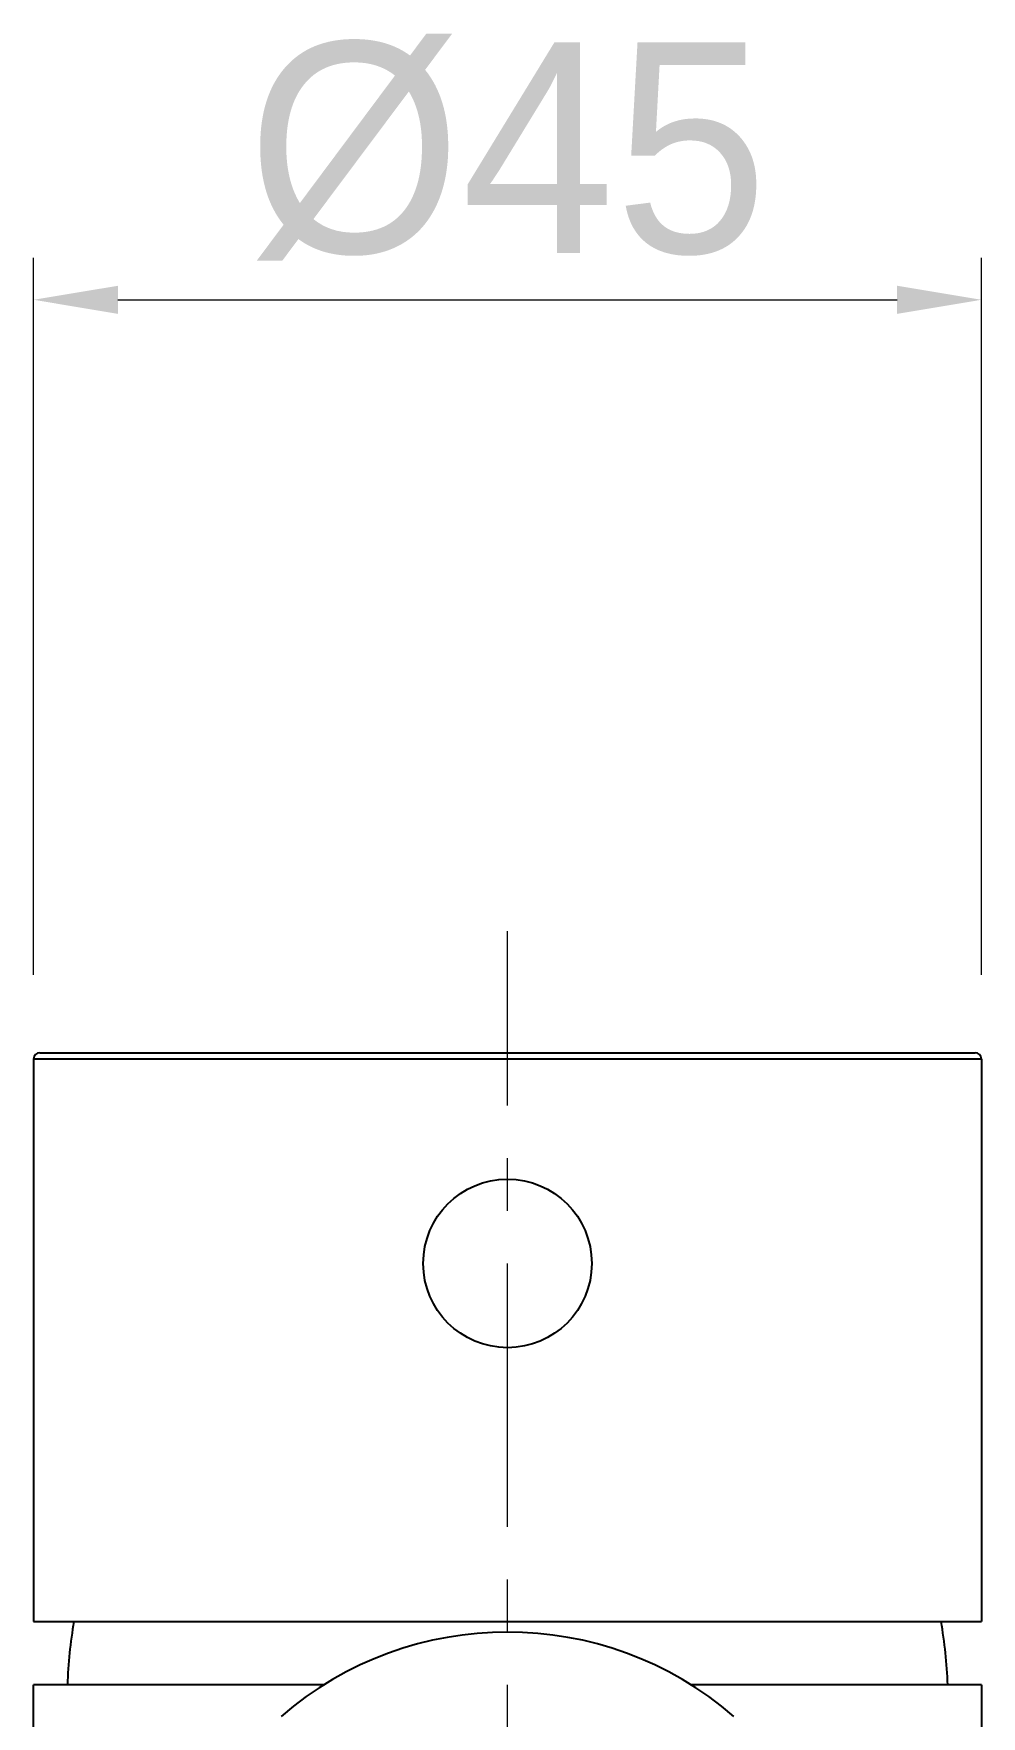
# Model space of a CAD drawing. Extents: x 0 to 790, y 0 to 579.
# Drawn here: x 202.9 to 247.9, y 380.1 to 460 of the extents above; entities that cross this region are included whole.
import ezdxf

# ---------------------------------------------------------------- set-up
doc = ezdxf.new("R2010")
doc.units = 0
doc.header["$LTSCALE"] = 10
doc.header["$MEASUREMENT"] = 0
doc.header["$PDMODE"] = 3
doc.header["$PDSIZE"] = -10
doc.linetypes.add('CENTER', pattern=[2, 1.25, -0.25, 0.25, -0.25])
doc.layers.get('0').update_dxf_attribs({"linetype": 'CONTINUOUS'})
doc.layers.get('DEFPOINTS').update_dxf_attribs({"linetype": 'CONTINUOUS'})
doc.layers.add('BODY', color=7, linetype='CONTINUOUS')
doc.styles.add('Daelim Dimension', font='H2GTRE.TTF')
doc.dimstyles.new('DEFAULT', dxfattribs={"dimscale": 2, "dimtxt": 2, "dimasz": 2, "dimexe": 0, "dimexo": 2, "dimgap": 1, "dimtad": 1, "dimdec": 1, "dimzin": 9, "dimdsep": 46, "dimtxsty": 'Daelim Dimension', "dimcen": 0.5, "dimclrd": 252, "dimclre": 252, "dimclrt": 3, "dimadec": 1, "dimazin": 0, "dimtfac": 1, "dimtdec": 1, "dimtix": 1, "dimtmove": 0, "dimatfit": 3, "dimfxl": 1, "dimtolj": 1, "dimtzin": 1, "dimlwd": 9, "dimlwe": 9, "dimarcsym": 0})

# ---------------------------------------------------------------- blocks, each defined once
blk = doc.blocks.new('*D0')
at = {"color": 5, "lineweight": 9, "ltscale": 0.5, "transparency": 16777216}
for p, q in [((202.869, 415.34), (202.869, 449.382)), ((247.869, 415.34), (247.869, 449.382)), ((206.869, 447.382), (243.869, 447.382))]:
    blk.add_line(p, q, dxfattribs=at)
at = {"color": 5, "ltscale": 0.5, "transparency": 16777216}
for points in [[(206.869, 448.048), (206.869, 446.715), (202.869, 447.382)], [(243.869, 448.048), (243.869, 446.715), (247.869, 447.382)]]:
    blk.add_solid(points, dxfattribs=at)
at = {"layer": 'DEFPOINTS', "color": 0, "ltscale": 0.5, "transparency": 16777216}
for p in [(247.869, 447.382), (202.869, 411.34), (247.869, 411.34)]:
    blk.add_point(p, dxfattribs=at)
at = {"color": 7, "ltscale": 0.5, "transparency": 16777216, "insert": (225.369, 459.611), "char_height": 10, "attachment_point": 2, "style": 'Daelim Dimension'}
blk.add_mtext('\\A1;%%c45', dxfattribs=at)

msp = doc.modelspace()

# ---------------------------------------------------------------- linework, layer by layer
at = {"color": 7, "linetype": 'Continuous'}
for p, q in [((203.169, 411.64), (247.569, 411.64)), ((202.869, 411.34), (202.869, 384.64)), ((247.869, 411.34), (202.869, 411.34)), ((247.869, 411.34), (247.869, 384.64)), ((202.869, 384.64), (247.869, 384.64)), ((202.869, 241.64), (202.869, 381.64)), ((216.7, 381.64), (202.869, 381.64)), ((247.869, 381.64), (234.038, 381.64)), ((247.869, 381.64), (247.869, 241.64))]:
    msp.add_line(p, q, dxfattribs=at)
msp.add_circle((225.369, 401.64), 4)
for centre, radius, start, end in [((203.169, 411.34), 0.3, 90, 180), ((247.569, 411.34), 0.3, 0, 90), ((225.369, 380.964), 20.911, 169.85975, 178.14601), ((225.369, 380.964), 20.911, 1.85399, 10.14025), ((225.369, 367.695), 16.445, 49.18024, 130.81976)]:
    msp.add_arc(centre, radius, start, end, dxfattribs=at)
at = {"layer": 'BODY', "color": 1, "linetype": 'CENTER', "lineweight": 5}
msp.add_line((225.369, 229.14), (225.369, 417.415), dxfattribs=at)

# ---------------------------------------------------------------- dimensions: what is measured, and where the dimension line sits
at = {"color": 5, "ltscale": 0.5}
dim = msp.add_linear_dim(base=(247.869, 447.382), p1=(202.869, 411.34), p2=(247.869, 411.34), text='%%c<>', dimstyle='DEFAULT', override={"dimtxt": 5, "dimexe": 1, "dimdec": 0, "dimclrd": 5, "dimclre": 5, "dimclrt": 7}, dxfattribs=at)
dim.commit()
dim.dimension.update_dxf_attribs({"geometry": '*D0', "text_midpoint": (225.369, 447.382), "dimtype": 160})

doc.saveas('drawing.dxf')
